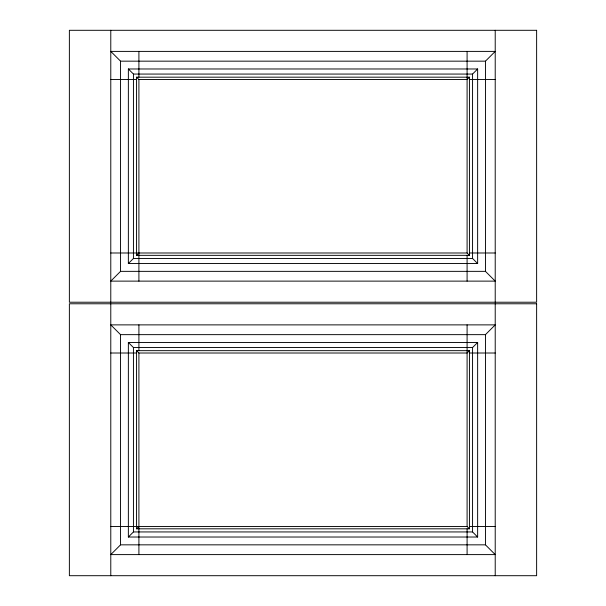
<?xml version="1.0" encoding="UTF-8"?>
<svg xmlns="http://www.w3.org/2000/svg" width="606" height="606" viewBox="0 0 606 606"><rect width="100%" height="100%" fill="white"/><g stroke="black" fill="none" stroke-linecap="round" stroke-linejoin="round"><path stroke-width="0.91" d="M120.549 271.352L110.784 281.123L495.216 281.123L485.451 271.352L120.549 271.352L120.549 61.161L110.784 51.396L495.216 51.396L485.451 61.161L120.549 61.161M128.366 263.542L133.441 258.459L472.559 258.459L477.634 263.542L477.634 68.978L128.366 68.978L128.366 263.542L477.634 263.542M136.57 255.338L469.43 255.338L469.43 77.182L136.57 77.182L136.57 255.338L138.91 252.99M469.43 77.182L467.09 79.53L138.91 79.53L136.57 77.182M128.366 68.978L133.441 74.061L472.559 74.061L477.634 68.978M120.549 544.839L110.784 554.604L495.216 554.604L485.451 544.839L120.549 544.839L120.549 334.648L110.784 324.877L495.216 324.877L485.451 334.648L120.549 334.648M128.366 537.022L133.441 531.939L472.559 531.939L477.634 537.022L477.634 342.458L128.366 342.458L128.366 537.022L477.634 537.022M136.57 528.818L469.43 528.818L469.43 350.662L136.57 350.662L136.57 528.818L138.91 526.47M469.43 350.662L467.09 353.01L138.91 353.01L136.57 350.662M128.366 342.458L133.441 347.541L472.559 347.541L477.634 342.458M110.784 79.53L136.57 79.53M469.43 79.53L495.216 79.53M110.784 252.99L467.09 252.99L469.43 255.338M469.43 252.99L495.216 252.99M110.784 353.01L136.57 353.01M469.43 353.01L495.216 353.01M110.784 526.47L467.09 526.47L469.43 528.818M469.43 526.47L495.216 526.47M495.216 30.3L495.216 302.22M495.216 303.78L495.216 575.7M485.451 61.161L485.451 271.352M485.451 334.648L485.451 544.839M472.559 74.061L472.559 258.459M472.559 347.541L472.559 531.939M467.09 51.396L467.09 252.99M467.09 255.338L467.09 281.123M467.09 324.877L467.09 526.47M467.09 528.818L467.09 554.604M138.91 51.396L138.91 77.182M138.91 79.53L138.91 281.123M138.91 324.877L138.91 350.662M138.91 353.01L138.91 554.604M133.441 74.061L133.441 258.459M133.441 347.541L133.441 531.939M110.784 30.3L110.784 302.22M110.784 303.78L110.784 575.7M536.628 30.3L69.372 30.3L69.372 302.22L536.628 302.22L536.628 30.3M536.628 303.78L69.372 303.78L69.372 575.7L536.628 575.7L536.628 303.78"/></g></svg>
